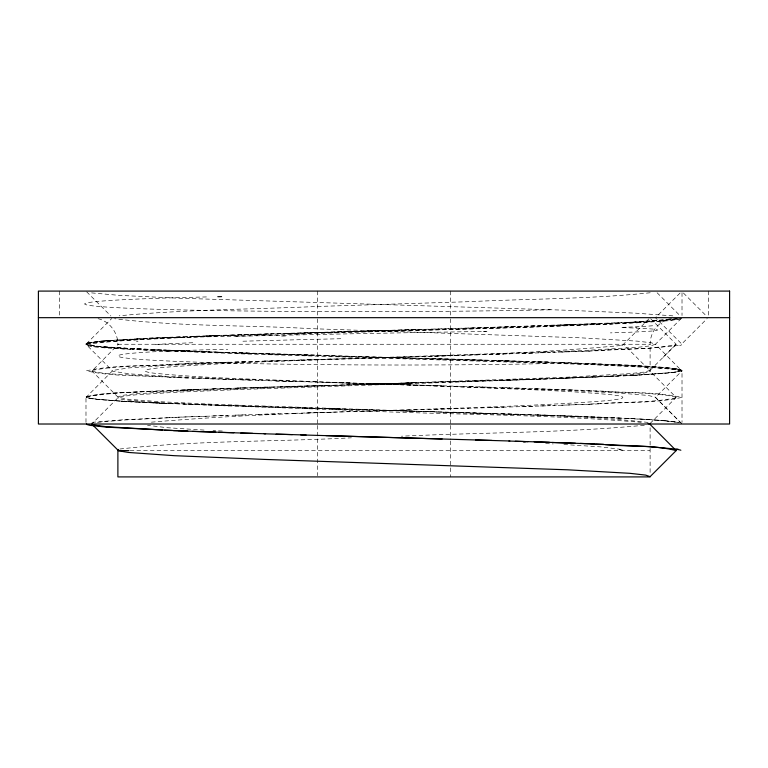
<?xml version="1.0" encoding="UTF-8"?>
<svg xmlns="http://www.w3.org/2000/svg" width="768" height="768" viewBox="0 0 768 768"><rect width="100%" height="100%" fill="white"/><g stroke="black" fill="none" stroke-linecap="round" stroke-linejoin="round"><path stroke-width="0.58" stroke-dasharray="3.84 2.88" d="M671.856 318.115L666.912 319.536L662.15 322.003L657.638 325.728A26.582 26.582 0 0 0 650.112 344.256L650.093 371.472L642.912 373.344L612.259 375.946L557.818 378.643L236.16 389.654L174.211 392.352L135.715 394.838L123.005 396.298L118.205 397.546L93.014 422.765M650.112 370.31L644.995 371.981L629.856 373.622L567.494 377.165L178.291 391.075L133.44 393.984L121.805 395.443L117.888 396.893L118.608 398.582L124.358 399.83L159.168 402.73L225.475 405.85L338.506 409.795C439.344 414.97 540.643 413.731 641.318 422.352M650.669 318.758L676.166 344.256C651.917 350.294 625.411 348.01 600.48 350.486M144.634 338.323L101.03 341.021L89.213 342.48L85.987 343.728L87.35 345.245L93.485 346.387L132.221 349.565M594.538 324.586C427.594 332.054 260.218 331.075 93.485 342.653C66.739 347.155 125.981 348.73 126.528 349.258M649.027 318.758L623.53 344.256L649.843 370.579L676.166 344.256M680.102 293.002L655.43 317.674L681.744 343.987L707.242 318.49M168.355 350.957L567.178 363.418L639.389 366.538L675.293 369.341L681.744 371.107L655.43 397.421L681.744 423.744M126.749 348.451C114.182 346.963 96.758 348.077 86.611 343.574L111.734 318.509M162.768 376.867L110.141 373.853L96.768 372.394L91.92 371.05L118.416 344.256L117.888 344.784C118.147 332.947 109.728 321.437 98.112 318.682M126.749 401.626L96.086 399.341L88.493 398.198L86.256 397.162L112.896 370.426L128.438 367.93L165.984 365.443L227.712 362.736L580.579 350.698L637.238 347.376L650.842 345.811L655.43 344.256L651.427 342.806L637.238 341.136L580.579 337.814L311.606 328.675C246.048 324.941 179.866 326.736 114.614 318.71M681.389 318.355L655.43 344.256L681.658 370.781L669.965 372.96L639.389 375.139M663.139 357.283L675.811 344.669M650.112 423.475L676.166 397.421L649.795 370.954L650.112 371.376M86.611 344.102L85.987 344.784L85.987 343.728C99.398 348.182 114.605 346.426 128.611 348.557M86.112 397.018C114.422 390.749 144.432 392.736 173.366 390.374M675.811 397.843C651.168 402.912 625.498 401.654 600.48 403.651M92.189 370.426C116.87 365.52 142.474 366.461 167.52 364.608M86.611 343.574L98.938 341.357M86.342 344.371C159.648 335.107 234.298 337.747 308.045 333.677L524.486 327.341L609.456 323.962M86.611 396.739C124.205 390.538 162.826 391.853 200.822 389.472M681.456 318.72L669.178 320.698L639.619 322.771M680.314 318.768L667.843 320.534L633.802 323.088M119.885 449.021C196.656 440.256 274.339 441.936 351.427 437.808M87.686 343.162L91.834 342.182M620.477 345.542C474.883 359.126 328.157 356.64 182.208 366.038C181.258 366.288 124.81 369.014 152.89 373.056C205.757 378.48 259.008 378.979 312.048 381.552L455.952 386.717C507.494 388.982 559.152 390.01 610.56 394.656C644.803 398.458 597.254 401.443 591.206 401.856C444.067 411.542 296.227 409.536 149.338 422.352M89.472 342.739L108.787 340.522L153.734 338.035M678.278 345.542L648.106 348.317L590.592 350.899M677.971 318.758L663.091 320.419M650.208 292.752C590.102 299.146 529.459 298.694 469.142 301.68L318.048 306.451C251.77 309.389 185.251 309.475 119.165 315.802M676.982 318.701L646.589 321.562M644.342 425.242C563.645 433.018 482.333 432.346 401.405 436.214M97.45 422.352L123.034 420.067L167.52 417.782M91.978 422.352L122.957 419.76L177.408 417.36M676.166 318.922L623.155 322.81M99.072 341.501L108.787 340.522M103.661 341.078L149.28 338.381L243.581 334.704M136.454 341.731L138.01 341.606M663.341 320.15L631.565 322.387M639.389 321.974L646.714 321.418M645.082 321.398L604.618 323.635M641.472 374.774L672.173 372.49L679.776 371.347L682.013 370.31L676.291 368.65L659.328 366.989L584.131 363.245M163.382 337.757L195.024 336.374M639.389 322.502L609.658 324.23M639.619 374.88L623.155 375.974M637.488 375.245L633.581 375.456M633.581 322.819L594.73 324.854M633.802 375.187L604.618 376.81M153.84 338.179L173.366 337.2M184.051 390.096L218.506 388.704M463.411 328.416L631.69 322.243M144.634 391.488C125.28 393.398 104.659 391.766 85.987 396.893L85.987 422.832M206.63 336.096L218.506 335.539L195.11 336.509M149.069 338.112L183.869 336.662M618.73 323.011L609.456 323.424M637.027 327.418L635.366 327.494M149.069 391.286L163.19 390.662M173.462 390.509L195.024 389.539M618.73 376.186L609.456 376.598M609.658 376.33L561.37 378.47M549.418 325.709L572.976 324.739M609.658 323.165L561.37 325.296M177.408 364.195C147.235 366.365 115.68 364.426 86.256 370.838C114.019 377.059 143.894 375.206 172.397 377.28M590.592 404.074C620.765 401.904 652.32 403.834 681.744 397.421C653.981 391.2 624.106 393.062 595.594 390.989M484.31 327.792L537.206 325.862M589.488 323.99L594.73 323.789M594.538 324.048L599.645 323.846M168.922 364.378L187.795 363.782M599.078 350.717L558.048 352.147M168.163 390.451L206.467 389.002M589.488 377.165L594.73 376.954M594.538 377.222L599.645 377.011M168.922 417.552L209.962 416.122M599.078 403.891L558.048 405.322M584.131 324.202L549.571 325.45M178.109 364.013L209.962 362.947M589.891 351.091L552.23 352.358M369.389 384.278L384 383.722L354.816 384.701M398.611 383.453L413.203 382.896L384 383.866M584.131 377.366L549.571 378.614M178.109 417.178L215.77 415.91M589.891 404.256L552.23 405.523M189.35 336.451L233.942 334.896M187.68 363.638L246.278 361.699M470.429 328.205L497.99 327.235M540.307 352.771L554.784 352.378M206.63 389.27L243.581 387.878M213.216 415.891L227.693 415.498M540.307 405.936L554.784 405.552M224.707 335.472L270 333.878M524.419 326.4L549.504 325.574M218.582 362.534L229.536 362.16M521.722 353.395L549.418 352.56M212.4 388.79L230.794 388.166M221.635 388.752L270 387.043M543.437 378.826L497.99 380.4M524.419 379.574L646.714 374.582L676.166 372.096L682.013 370.31L682.013 422.39M537.072 379.296L549.418 378.883M218.582 415.699L246.278 414.874M521.722 406.56L549.418 405.734M237.11 334.79L420.48 329.395M256.694 334.435L517.987 326.486M235.123 361.978L278.851 360.662M489.149 354.432L509.837 353.856M508.915 353.808L532.877 353.117M237.11 387.965L325.862 385.267M253.402 387.706L491.251 380.486M517.987 379.651L280.262 386.88M530.755 379.507L449.242 381.994M235.123 415.152L259.085 414.451M258.163 414.413L278.851 413.837M489.149 407.606L532.877 406.291M287.146 333.504L470.477 328.061M264.086 361.056L302.63 359.933M300.682 359.952L334.051 359.002M433.958 356.093L479.712 354.778M475.651 354.845L503.914 354.038M264.086 414.221L295.766 413.318M294.47 413.299L334.051 412.176M433.958 409.267L468.816 408.221M467.318 408.317L503.914 407.213M306.941 359.76L461.059 355.334M306.941 412.934L461.059 408.499M281.674 336.106L285.562 336.01M483.149 331.546L487.094 331.459M117.888 344.256L650.112 344.256M130.118 450.595L649.843 450.595M424.109 358.157L549.494 362.122M325.91 355.622L484.301 360.192M325.91 382.474L442.09 385.795M276.749 353.904L325.853 355.354M543.293 362.064L270.01 353.818M218.582 352.301L311.654 355.21M468.806 386.621L491.914 387.274M473.53 386.717L258.163 380.438M276.086 380.995L294.47 381.552M452.861 412.157L604.618 417.514M283.603 407.28L497.99 413.635M354.816 409.622L173.357 403.661M491.155 413.568L243.648 406.301M524.352 361.44L494.554 360.499M269.962 353.693L230.794 352.445M502.397 387.667L527.213 388.378M479.04 386.938L509.837 387.821M259.085 380.39L218.582 379.152M501.408 413.616L549.494 415.296M494.554 413.674L517.872 414.394M256.579 406.445L269.962 406.867M537.206 361.584L549.571 361.997C593.347 365.174 638.026 362.928 681.389 370.157M270.058 353.962L195.014 351.322M515.357 388.08L575.386 390.038M239.99 379.776L252.643 380.189M537.206 414.758L631.69 418.618L659.213 420.278L678.307 422.362M413.184 411.283L384 410.304L398.611 410.87M243.514 406.032L224.563 405.408M218.582 405.466L230.928 405.878M546.365 362.16L604.618 364.339M218.429 352.032L168.163 350.16M534.202 388.704L594.538 390.778M233.798 379.565L192.614 378.221M561.533 415.584L578.65 416.208M218.429 405.197L183.869 403.958M578.65 363.043L561.533 362.419M206.63 351.878L163.181 349.958M215.77 378.941L178.109 377.674M206.63 405.053L136.31 402M589.891 390.595L580.32 390.221M584.131 416.419L637.718 418.81M325.882 408.643L340.31 409.21M187.795 377.904L173.462 377.491M178.512 403.747L168.163 403.334M498 360.461L511.306 361.018M168.355 350.429L132.221 348.499M168.163 351.226L132.451 349.296M603.523 391.152L590.592 390.778M177.408 377.491L164.477 377.117M173.462 403.805L153.629 402.71M132.221 401.674L168.355 403.594M243.581 352.982L256.704 353.549M195.11 351.466L121.286 348M523.354 442.56L525.475 442.656M609.456 364.55L646.589 366.422M153.629 349.536L158.342 349.747M153.84 349.805L126.528 348.192M153.84 350.333L243.514 353.923L589.488 364.522L657.917 367.949L674.765 369.494L681.744 371.107M153.629 350.602L126.749 348.989M605.222 391.402C628.694 393.178 652.704 392.294 675.811 397.008M609.456 417.725L623.155 418.339M153.84 402.979L126.528 401.357M545.645 443.578L553.181 443.952M222.355 431.021L212.995 430.56M627.437 418.55L659.328 420.154L677.971 422.4M173.357 350.496L184.042 351.053M130.512 348.662L132.451 348.768M132.451 401.933L98.938 399.504L87.542 397.843L85.987 396.893L88.224 397.93L95.827 399.072L128.611 401.731M639.619 418.906L651.821 419.626M563.885 444.499L600.845 446.899L620.477 449.299M204.115 430.099L167.155 427.699L147.523 425.299M153.725 402.835L163.382 403.392M121.411 348.144L96.086 346.166L86.458 344.304M121.286 401.174L136.435 402.144M646.714 366.278L669.062 367.939L680.314 369.744M654.701 420.106L664.339 420.835M631.69 365.443L639.389 366.01M664.589 420.576L679.786 422.429M108.787 347.174L114.835 347.731M672.826 315.859L635.549 313.162L567.178 310.253L178.685 298.205L119.702 295.402L90.634 292.81M648.115 422.438C575.635 414.096 502.301 415.373 429.494 411.638L215.174 404.371L159.168 401.674L127.526 399.178L118.07 397.21L92.189 371.251M676.166 368.774L678.528 369.331M683.395 293.002L706.426 316.022M657.072 292.733L680.102 315.763M681.379 423.331L655.238 397.114L648.086 395.453L618.509 392.957L566.275 390.365L227.712 378.941L165.984 376.243L129.581 373.853L112.896 371.251L86.611 344.938M86.611 291.763L110.899 316.003M681.379 370.694L682.013 371.376M708.595 291.091L708.595 315.36M682.013 292.714L682.013 315.514M650.112 427.795L650.112 447.341M650.112 448.426L650.112 473.395M450.461 291.091L450.461 315.36M450.461 318.864L450.461 424.234M450.461 425.434L450.461 439.795M450.461 440.995L450.461 476.909M317.539 291.091L317.539 315.36M317.539 318.864L317.539 424.234M317.539 425.434L317.539 475.718M59.405 291.091L59.405 315.36M550.349 309.802A298.253 8.41 -0.1 0 1 140.371 308.726A298.253 8.41 -0.1 0 1 206.438 296.938M623.261 344.621A245.472 8.659 -0.1 0 1 621.552 345.552M619.162 449.309A245.472 8.602 0.3 0 1 622.55 450.23M681.744 344.621A305.338 8.659 -0.1 0 1 679.613 345.552M652.618 325.757A273.61 4.32 -0.6 0 1 620.371 327.427M546.202 363.59A266.39 8.477 0.1 0 1 170.486 361.104A266.39 8.477 0.1 0 1 227.75 349.296M155.405 344.467A269.28 7.315 -0.6 0 1 194.64 342.672M622.742 327.629A272.227 4.973 -0.1 0 1 610.358 332.88M235.68 336.317A269.491 2.246 -1.1 0 1 486.23 331.43M242.918 341.213A268.781 2.947 -1.2 0 1 341.568 338.707"/><path stroke-width="1.15" d="M650.093 423.581L649.613 423.994M605.222 444.576C628.598 446.918 653.482 444.768 676.166 450.595L650.112 476.65L645.619 475.094L629.856 473.318L567.494 469.795L264.355 459.408L174.211 455.674L128.419 452.448L119.165 450.893L117.907 450.163L118.608 449.443M86.534 423.638L86.534 424.378L89.722 425.299L106.493 427.152L172.397 430.445M92.189 423.59L92.035 424.32L94.493 425.155L106.579 426.71L162.768 430.032M38.4 317.674L729.6 317.674M118.157 450.595L128.918 450.595M650.112 476.909L117.888 476.909L117.888 450.067L92.189 424.426M325.91 435.638L442.09 438.96M475.642 440.006L509.837 440.995M491.914 440.438L300.682 434.899M276.086 434.16L306.077 435.014M508.915 441.043L549.418 442.291M264.086 433.795L292.349 434.602M240.787 433.056L265.603 433.776M515.357 441.245L528.01 441.667M252.643 433.354L218.582 432.317M534.202 441.869L575.386 443.213M233.798 432.73L192.614 431.395M552.23 442.493L594.538 443.952M215.77 432.106L178.109 430.838M589.891 443.76L580.32 443.395M187.795 431.069L173.462 430.656M603.523 444.317L590.592 443.952M177.408 430.656L164.477 430.291M595.594 444.154L648.106 446.534L678.278 449.299M648.125 423.523L649.93 424.243L676.166 450.595M650.112 423.542L650.112 424.541M217.805 296.688A298.253 8.41 -0.1 0 1 221.587 296.611M676.646 449.309A305.338 8.602 0.2 0 1 680.861 450.23M729.6 291.091L38.4 291.091L38.4 424.013L729.6 424.013L729.6 291.091"/></g></svg>
